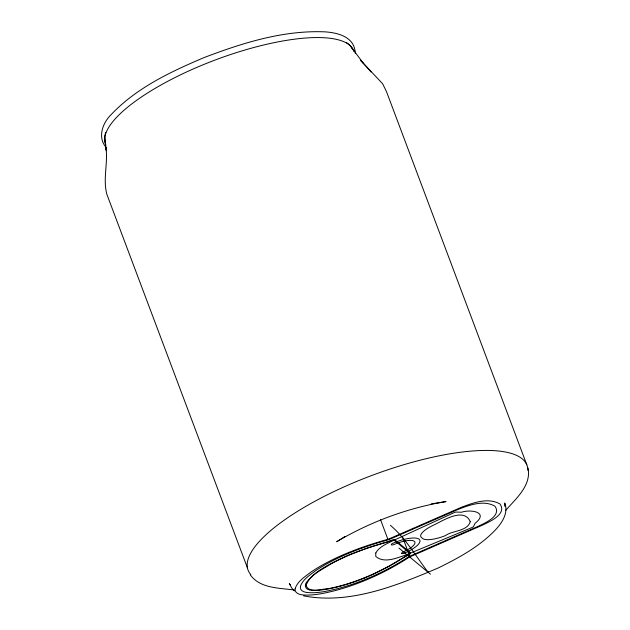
<?xml version="1.0" encoding="UTF-8"?>
<svg xmlns="http://www.w3.org/2000/svg" width="630" height="630" viewBox="0 0 630 630"><rect width="100%" height="100%" fill="white"/><g stroke="black" fill="none" stroke-linecap="round" stroke-linejoin="round"><path stroke-width="0.94" d="M505.567 510.497C515.679 498.858 531.696 485.486 527.987 468.051M344.941 536.516L336.696 541.729C370.275 521.861 407.539 507.969 446.048 501.574L431.172 503.913M364.195 578.143L369.274 576.017A74.45 22.515 -20.6 0 0 374.244 573.804L388.978 566.394L404.247 557.33A14.923 4.512 -20.6 0 1 408.169 555.156A4.26 1.284 -20.6 0 0 410.453 552.746L395.144 540.06A4.26 1.284 -20.6 0 0 390.624 540.619A14.923 4.512 -20.6 0 1 385.985 542.186L366.928 548.108L350.65 554.242A74.45 22.515 -20.6 0 0 345.61 556.4C331.687 563.181 316.315 569.764 306.511 582.27C304.022 585.105 305.644 589.735 309.621 589.83M324.938 589.53L329.025 588.83A63.378 19.168 -20.6 0 0 364.164 578.096M294.675 590.082C279.539 587.861 260.103 588.719 250.228 574.741M303.558 595.862C349.815 604.69 396.42 585.711 438.322 567.929C459.152 557.684 480.147 546.265 496.164 529.113C502.417 522.238 508.544 512.56 504.748 502.992L505.158 506.465L504.969 504.457M398.947 548.084L430.432 574.19M390.387 525.294C405.862 538.469 415.942 556.424 428.187 572.323A4.26 0.693 66.4 0 0 428.558 571.796M368.109 68.591L371.164 71.907L360.58 60.322L382.615 83.735L386.513 91.681L526.814 464.83M106.352 147.625C97.083 137.6 102.627 122.653 111.431 114.321C136.726 87.696 170.824 71.655 204.175 57.543C242.826 42.816 283.776 29.941 325.615 31.886C337.318 32.776 352.414 36.406 354.903 49.904M290.532 584.994L289.288 583.648L291.958 588.318L294.43 590.995M363.541 63.536L351.241 47.085M247.417 567.795L106.879 194.347C102.682 179.014 108.242 163.036 105.879 147.428L106.257 150.688M402.578 537.146L410.193 557.408M380.433 519.427L387.702 538.76M354.989 50.432L355.367 53.676M104.753 137.584L106.147 149.696M324.993 589.475A41.95 12.687 -20.6 0 1 309.503 589.9M250.874 574.686A148.987 45.053 -20.6 0 1 371.503 475.595A148.987 45.053 -20.6 0 1 527.885 470.445M105.052 140.884A131.961 39.903 -20.6 0 1 105.738 132.347M346.358 42.525A131.961 39.903 -20.6 0 1 352.139 48.644M105.887 145.128A132.599 40.092 -20.6 0 1 214.909 60.11A132.599 40.092 -20.6 0 1 353.934 51.518M306.078 585.459C308.928 593.61 321.733 588.83 328.025 588.711C349.587 584.616 370.212 576.332 389.427 565.827A113.085 34.193 -20.6 0 0 403.696 557.306A15.789 4.772 -20.6 0 1 407.854 555.014A3.402 1.032 -20.6 0 0 409.681 553.085L394.38 540.39A3.402 1.032 -20.6 0 0 390.757 540.839A15.774 4.772 -20.6 0 1 385.851 542.501C367.251 547.769 348.886 554.258 331.821 563.417C322.773 569.457 309.865 574.355 306.078 585.459M295.218 588.388C294.021 592.964 299.573 594.783 303.101 594.925C313.173 595.744 323.182 593.468 332.916 591.168A72.694 21.979 -20.6 0 0 345.35 587.633C367.455 580.616 388.537 570.481 408.059 557.959A10.111 3.055 -20.6 0 1 411.752 556.014L482.769 525.003C489.872 521.538 507.26 514.048 499.976 503.969C487.974 497.188 473.24 502.787 461.404 507.284L390.387 538.303A10.111 3.055 -20.6 0 1 386.166 539.808C363.219 546.344 340.539 554.502 319.835 566.48A72.694 21.979 -20.6 0 0 310.393 572.497C304.668 576.907 297.707 581.23 295.218 588.388M300.4 586.372C299.266 590.72 304.542 592.444 307.897 592.586C317.457 593.365 326.97 591.2 336.215 589.019A69.064 20.884 -20.6 0 0 348.028 585.656C369.03 578.986 389.057 569.362 407.602 557.471A9.607 2.906 -20.6 0 1 411.114 555.621L478.579 526.152C485.32 522.861 501.842 515.749 494.92 506.173C483.525 499.732 469.523 505.047 458.286 509.331L390.813 538.792A9.607 2.906 -20.6 0 1 386.804 540.225C365.006 546.43 343.46 554.179 323.788 565.559A69.064 20.884 -20.6 0 0 314.819 571.276C309.385 575.466 302.77 579.576 300.4 586.372M470.295 521.664C467.263 531.562 452.434 530.389 445.347 535.642A21.286 6.434 -20.6 0 1 422.635 538.485L421.454 537.508A21.286 6.434 -20.6 0 1 432.991 525.396C441.402 521.79 463.601 506.37 470.295 521.664M375.803 552.943L375.748 556.392C384.261 563.937 397.514 557.668 406.822 554.613L472.098 527.499A2.126 0.646 -20.6 0 0 473.618 526.444L474.925 523.562A2.126 0.646 -20.6 0 1 475.162 523.262C489.195 512.072 470.649 509.095 461.798 512.182A2.126 0.646 -20.6 0 1 461.255 512.221L456.293 512.072A2.126 0.646 -20.6 0 0 454.151 512.623L391.08 541.556C385.458 544.391 379 547.187 375.803 552.943M401.743 553.447A2.662 0.803 -20.6 0 0 404.854 552.975A22.349 6.757 -20.6 0 0 419.163 539.256A22.349 6.757 -20.6 0 0 393.049 543.186A2.662 0.803 -20.6 0 0 391.34 544.824A2.662 0.803 -20.6 0 0 394.451 544.351A17.026 5.15 -20.6 0 1 414.351 541.359A17.026 5.15 -20.6 0 1 403.444 551.809A2.662 0.803 -20.6 0 0 401.743 553.447"/></g></svg>
